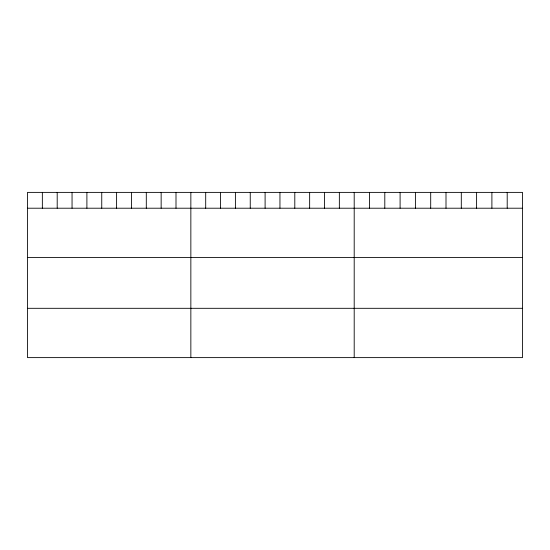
<?xml version="1.0" encoding="UTF-8"?>
<svg xmlns="http://www.w3.org/2000/svg" width="550" height="550" viewBox="0 0 550 550"><rect width="100%" height="100%" fill="white"/><g stroke="black" fill="none" stroke-linecap="round" stroke-linejoin="round"><path stroke-width="0.82" d="M522.5 208.209L522.5 357.617L27.5 357.617L27.5 192.383L522.5 192.383L522.5 208.209L27.5 208.209M27.5 257.51L522.5 257.51M27.5 308.309L522.5 308.309M507.203 192.383L507.203 208.209M491.899 192.383L491.899 208.209M476.603 192.383L476.603 208.209M461.299 192.383L461.299 208.209M446.002 192.383L446.002 208.209M430.698 192.383L430.698 208.209M415.401 192.383L415.401 208.209M400.098 192.383L400.098 208.209M384.801 192.383L384.801 208.209M369.497 192.383L369.497 208.209M354.2 192.383L354.2 357.617M339.35 192.383L339.35 208.209M324.5 192.383L324.5 208.209M309.65 192.383L309.65 208.209M294.8 192.383L294.8 208.209M279.95 192.383L279.95 208.209M265.1 192.383L265.1 208.209M250.25 192.383L250.25 208.209M235.4 192.383L235.4 208.209M220.55 192.383L220.55 208.209M205.7 192.383L205.7 208.209M190.85 192.383L190.85 357.617M176 192.383L176 208.209M161.15 192.383L161.15 208.209M146.3 192.383L146.3 208.209M131.45 192.383L131.45 208.209M116.6 192.383L116.6 208.209M101.75 192.383L101.75 208.209M86.9 192.383L86.9 208.209M72.05 192.383L72.05 208.209M57.2 192.383L57.2 208.209M42.35 192.383L42.35 208.209"/></g></svg>
